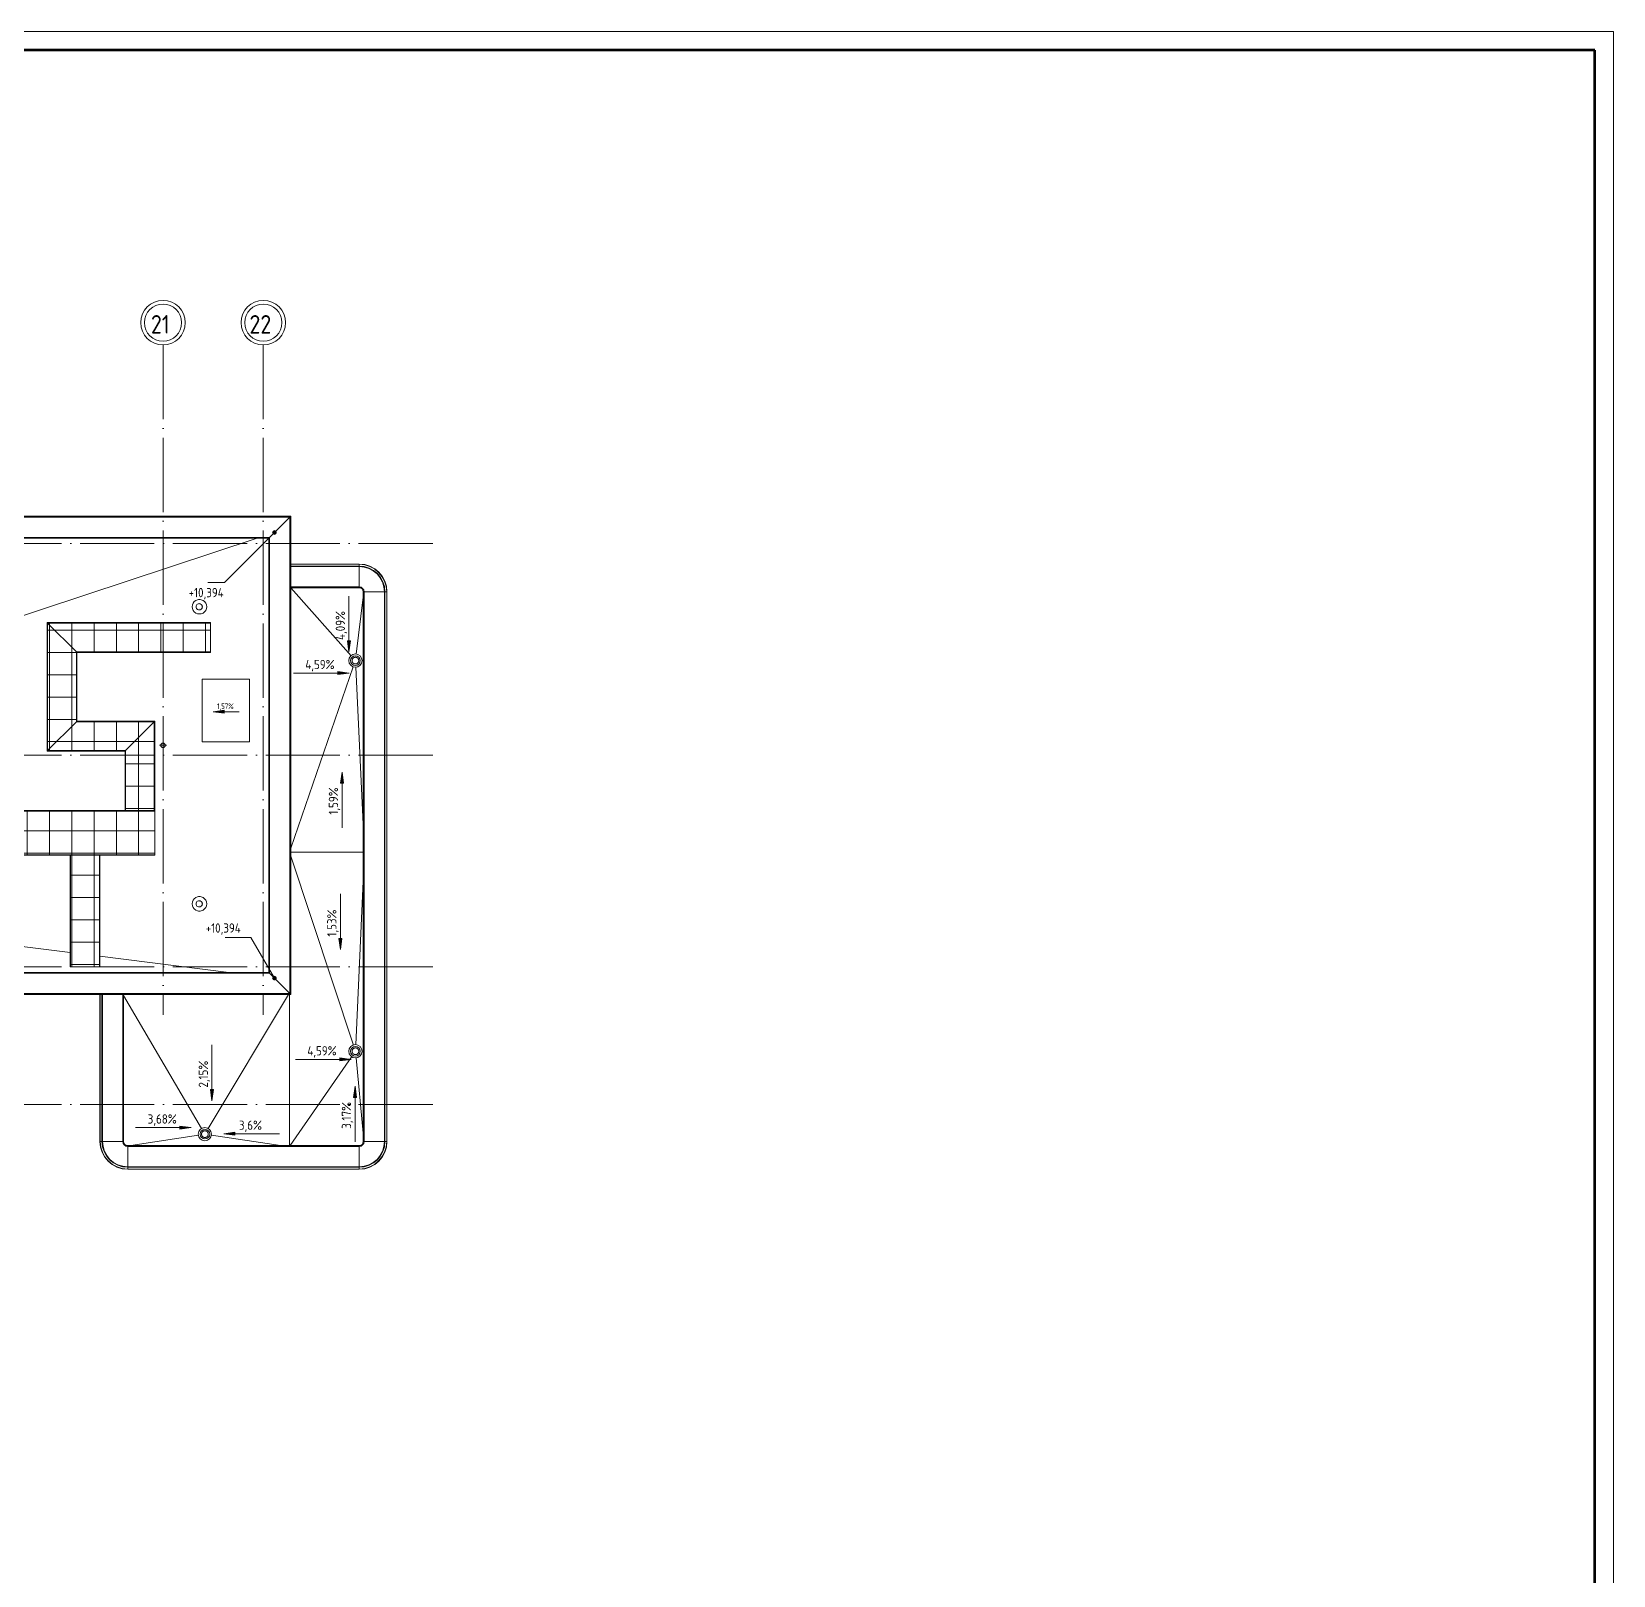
# Model space of a CAD drawing. Header units: millimetres. Extents: x -259793 to 503324, y -44556 to 93494.
# Drawn here: x 460715 to 503324, y 3327 to 44897 of the extents above; entities that cross this region are included whole.
import ezdxf

# ---------------------------------------------------------------- set-up
doc = ezdxf.new("R2010")
doc.units = ezdxf.units.MM
doc.linetypes.add('ADSK_Линия сетки', pattern=[25, 20, -2.5, 0, -2.5])
doc.linetypes.add('ADSK_Осевая', pattern=[14, 10, -2, 0, -2])
for name, color, linetype, lineweight in [('RC-Линии_связи-Адресные', 5, 'Continuous', 30), ('Крыша', 7, 'Continuous', 9), ('Оборудование', 8, 'Continuous', 18), ('Ограждение', 252, 'Continuous', 9), ('Оси', 252, 'Continuous', 9), ('Отметки', 7, 'Continuous', 9), ('ОФ_рамка', 8, 'Continuous', 60), ('Размеры', 7, 'Continuous', 9), ('Стены внутренние', 7, 'Continuous', 18), ('Трубопровод', 7, 'Continuous', 18)]:
    doc.layers.add(name, color=color, linetype=linetype, lineweight=lineweight)
doc.styles.add('GOST Common_1', font='', dxfattribs={"height": 250})
doc.styles.add('GOST Common_2', font='', dxfattribs={"width": 0.9, "height": 250})
doc.styles.add('GOST Common_5', font='', dxfattribs={"width": 0.9, "height": 2.5})
doc.styles.get('GOST Common_1').set_extended_font_data('GOST type B')
doc.styles.get('GOST Common_2').set_extended_font_data('GOST type B')
doc.styles.get('GOST Common_5').set_extended_font_data('GOST 2.304 type A')
pattern_1 = [(0, (-35002.24, 20977.94), (0, 600), []), (90, (-35002.24, 20977.94), (-600, 4e-14), [])]

# ---------------------------------------------------------------- blocks, each defined once
blk = doc.blocks.new('А0')
at = {"layer": 'ОФ_рамка', "color": 0, "linetype": 'Continuous', "lineweight": 5, "ltscale": 100}
for points in [[(341068, -309617), (222168, -309617)], [(341068, -393717), (341068, -309617)]]:
    blk.add_lwpolyline(points, dxfattribs=at)
at = {"layer": 'ОФ_рамка', "color": 0, "linetype": 'Continuous', "ltscale": 100}
for points in [[(340568, -310117), (224168, -310117)], [(340568, -393217), (340568, -310117)]]:
    blk.add_lwpolyline(points, dxfattribs=at)
blk = doc.blocks.new('Кровля Жив')
at = {"layer": 'Ограждение', "true_color": 0x636466}
h = blk.add_hatch(dxfattribs=at)
h.set_pattern_fill('FP_59', color=251, style=0, pattern_type=2)
h.set_pattern_definition([(0, (-24639.7, 20977.94), (0, 600), []), (90, (-24639.73, 20977.94), (-424.264, 3e-14), [])])
h.paths.add_polyline_path([(-13563, 42153), (-13553, 42163), (-13553, 45600), (-13563, 45610), (-13563, 42163)])
h = blk.add_hatch(dxfattribs=at)
h.set_pattern_fill('FP_61', color=251, style=0, pattern_type=2)
h.set_pattern_definition([(0, (-35002.24, 33651.07), (0, 424.264), []), (90, (-35002.24, 33651.07), (-600, 4e-14), [])])
h.paths.add_polyline_path([(-9522, 45600), (-9163, 45600), (-9163, 45610), (-13563, 45610), (-13553, 45600), (-9894, 45600)])
h = blk.add_hatch(dxfattribs=at)
h.set_pattern_fill('FP_18', color=251, style=0, pattern_type=2)
h.set_pattern_definition(pattern_1)
h.paths.add_polyline_path([(-13553, 42163), (-12773, 42943), (-12773, 44820), (-13553, 45600), (-13553, 42202)])
h = blk.add_hatch(dxfattribs=at)
h.set_pattern_fill('FP_18', color=251, style=0, pattern_type=2)
h.set_pattern_definition(pattern_1)
h.paths.add_polyline_path([(-12773, 44820), (-9163, 44820), (-9163, 45600), (-13553, 45600), (-12903, 44950)])
h = blk.add_hatch(dxfattribs=at)
h.set_pattern_fill('FP_60', color=251, style=0, pattern_type=2)
h.set_pattern_definition([(0, (-23525.7, 20977.94), (0, 600), []), (90, (-23525.73, 20977.94), (-424.264, 3e-14), [])])
h.paths.add_polyline_path([(-12773, 42943), (-12763, 42953), (-12763, 44810), (-12773, 44820), (-12773, 42953)])
h = blk.add_hatch(dxfattribs=at)
h.set_pattern_fill('FP_62', color=251, style=0, pattern_type=2)
h.set_pattern_definition([(0, (-35002.24, 32537.07), (0, 424.264), []), (90, (-35002.24, 32537.07), (-600, 4e-14), [])])
h.paths.add_polyline_path([(-9163, 44810), (-9163, 44820), (-12773, 44820), (-12763, 44810), (-9522, 44810)])
h = blk.add_hatch(dxfattribs=at)
h.set_pattern_fill('FP_18', color=251, style=0, pattern_type=2)
h.set_pattern_definition(pattern_1)
h.paths.add_polyline_path([(-12499, 42163), (-11453, 42163), (-10673, 42943), (-12773, 42943), (-13553, 42163), (-13243, 42163)])
h = blk.add_hatch(dxfattribs=at)
h.set_pattern_fill('FP_58', color=251, style=0, pattern_type=2)
h.set_pattern_definition([(0, (-35002.24, 32322.58), (0, 424.264), []), (90, (-35002.24, 32322.6), (-600, 4e-14), [])])
h.paths.add_polyline_path([(-11011, 42943), (-10673, 42943), (-10663, 42953), (-12763, 42953), (-12773, 42943), (-11197, 42943)])
h = blk.add_hatch(dxfattribs=at)
h.set_pattern_fill('FP_18', color=251, style=0, pattern_type=2)
h.set_pattern_definition(pattern_1)
h.paths.add_polyline_path([(-11383, 40548), (-10673, 40548), (-10673, 42943), (-11453, 42163), (-11453, 40548)])
h = blk.add_hatch(dxfattribs=at)
h.set_pattern_fill('FP_56', color=251, style=0, pattern_type=2)
h.set_pattern_definition([(0, (-22475.7, 20977.94), (0, 600), []), (90, (-22475.73, 20977.94), (-424.264, 3e-14), [])])
h.paths.add_polyline_path([(-10673, 40548), (-10663, 40548), (-10663, 42953), (-10673, 42943), (-10673, 40554)])
h = blk.add_hatch(dxfattribs=at)
h.set_pattern_fill('FP_57', color=251, style=0, pattern_type=2)
h.set_pattern_definition([(0, (-35002.24, 31208.58), (0, 424.264), []), (90, (-35002.24, 31208.6), (-600, 4e-14), [])])
h.paths.add_polyline_path([(-12127, 42153), (-11463, 42153), (-11453, 42163), (-13553, 42163), (-13563, 42153), (-12499, 42153)])
h = blk.add_hatch(dxfattribs=at)
h.set_pattern_fill('FP_55', color=251, style=0, pattern_type=2)
h.set_pattern_definition([(0, (-23589.7, 20977.94), (0, 600), []), (90, (-23589.73, 20977.94), (-424.264, 3e-14), [])])
h.paths.add_polyline_path([(-11453, 40548), (-11453, 42163), (-11463, 42153), (-11463, 40548)])
h = blk.add_hatch(dxfattribs=at)
h.set_pattern_fill('FP_25', color=251, style=0, pattern_type=2)
h.set_pattern_definition(pattern_1)
h.paths.add_polyline_path([(-18454, 39358), (-10663, 39358), (-10663, 40538), (-26683, 40538), (-27863, 39358), (-18640, 39358)])
h = blk.add_hatch(dxfattribs=at)
h.set_pattern_fill('FP_26', color=251, style=0, pattern_type=2)
h.set_pattern_definition([(0, (-35002.24, 31120.08), (0, 424.264), []), (90, (-35002.24, 31120.1), (-600, 4e-14), [])])
h.paths.add_polyline_path([(-10825, 40538), (-10663, 40538), (-10663, 40548), (-26673, 40548), (-26683, 40538), (-11011, 40538)])
h = blk.add_hatch(dxfattribs=at)
h.set_pattern_fill('FP_24', color=251, style=0, pattern_type=2)
h.set_pattern_definition([(0, (-35002.24, 29806.08), (0, 424.264), []), (90, (-35002.24, 29806.1), (-600, 4e-14), [])])
h.paths.add_polyline_path([(-10663, 39348), (-10663, 39358), (-27863, 39358), (-27873, 39348), (-11011, 39348)])
h = blk.add_hatch(dxfattribs=at)
h.set_pattern_fill('FP_137', color=251, style=0, pattern_type=2)
h.set_pattern_definition([(0, (-24327.2, 20977.94), (0, 600), []), (90, (-24327.23, 20977.94), (-424.264, 3e-14), [])])
h.paths.add_polyline_path([(-12938, 36338), (-12928, 36338), (-12928, 39348), (-12938, 39348), (-12938, 36510)])
h = blk.add_hatch(dxfattribs=at)
h.set_pattern_fill('FP_25', color=251, style=0, pattern_type=2)
h.set_pattern_definition(pattern_1)
h.paths.add_polyline_path([(-12928, 36338), (-12148, 36338), (-12148, 39348), (-12928, 39348), (-12928, 36510)])
h = blk.add_hatch(dxfattribs=at)
h.set_pattern_fill('FP_136', color=251, style=0, pattern_type=2)
h.set_pattern_definition([(0, (-23213.2, 20977.94), (0, 600), []), (90, (-23213.23, 20977.94), (-424.264, 3e-14), [])])
h.paths.add_polyline_path([(-12138, 36338), (-12138, 39348), (-12148, 39348), (-12148, 36338)])
at = {"layer": 'Отметки', "true_color": 0x636466}
h = blk.add_hatch(color=251, dxfattribs=at)
edge = h.paths.add_edge_path()
edge.add_arc((-7438, 48038), 50, 0, 360)
h = blk.add_hatch(color=251, dxfattribs=at)
edge = h.paths.add_edge_path()
edge.add_arc((-7438, 36038), 50, 0, 360)
at = {"layer": 'Размеры', "true_color": 0x636466}
for points in [[(-5430, 44823), (-5390, 45123), (-5469, 45123)], [(-5427, 44252), (-5727, 44291), (-5727, 44212)], [(-9092, 43209), (-8792, 43170), (-8792, 43249)], [(-9092, 43209), (-8792, 43170), (-8792, 43249)], [(-5617, 41587), (-5657, 41287), (-5578, 41287)], [(-5661, 36804), (-5621, 37104), (-5700, 37104)], [(-5372, 33849), (-5672, 33889), (-5672, 33810)], [(-9121, 32737), (-9081, 33037), (-9160, 33037)], [(-5266, 33127), (-5306, 32827), (-5227, 32827)], [(-9682, 32012), (-9982, 32052), (-9982, 31973)], [(-8804, 31845), (-8504, 31806), (-8504, 31885)]]:
    blk.add_hatch(color=251, dxfattribs=at).paths.add_polyline_path(points)
at = {"layer": 'Крыша', "color": 251, "true_color": 0x636466}
for p, q in [((-7905, 47884), (-22641, 43021)), ((-5374, 44720), (-7000, 46548)), ((-5234, 44763), (-5044, 46296)), ((-5044, 46296), (-5044, 46296)), ((-7000, 39533), (-5313, 44421)), ((-5044, 40183), (-5248, 44412)), ((-9386, 42401), (-9386, 44088)), ((-9386, 44088), (-8109, 44088)), ((-8109, 44088), (-8109, 42401)), ((-8109, 42401), (-9386, 42401)), ((-5044, 40183), (-5044, 40183)), ((-7000, 39429), (-5044, 39429)), ((-7000, 39319), (-7000, 39319)), ((-7000, 39319), (-5312, 34236)), ((-5044, 38645), (-5248, 34245)), ((-12938, 36728), (-18938, 37481)), ((-12138, 36628), (-8667, 36192)), ((-8667, 36192), (-8667, 36192)), ((-9400, 31989), (-11500, 35574)), ((-7058, 35600), (-9220, 31988)), ((-7036, 31526), (-7036, 35600)), ((-5356, 33923), (-7011, 31526)), ((-5239, 33893), (-5044, 31867)), ((-5044, 31867), (-5239, 33893)), ((-9485, 31809), (-11303, 31526)), ((-7274, 31526), (-9137, 31810))]:
    blk.add_line(p, q, dxfattribs=at)
at = {"layer": 'Оборудование', "color": 251, "true_color": 0x636466}
for p, q in [((-9463, 46123), (-9465, 46123)), ((-9462, 46088), (-9463, 46088)), ((-9458, 46233), (-9458, 46233)), ((-9465, 45953), (-9463, 45953)), ((-9463, 45988), (-9462, 45988)), ((-9458, 45843), (-9458, 45843)), ((-9463, 38123), (-9465, 38123)), ((-9465, 37953), (-9463, 37953)), ((-9462, 38088), (-9463, 38088)), ((-9463, 37988), (-9462, 37988)), ((-9458, 38233), (-9458, 38233)), ((-9458, 37843), (-9458, 37843))]:
    blk.add_line(p, q, dxfattribs=at)
at = {"layer": 'Оборудование', "color": 251, "true_color": 0x636466, "flags": 128}
for points in [[(-5166, 44588), (-5166, 44592), (-5166, 44595), (-5167, 44599), (-5167, 44603), (-5168, 44606), (-5169, 44610), (-5170, 44613), (-5171, 44616), (-5172, 44620), (-5173, 44623), (-5175, 44626), (-5176, 44630), (-5178, 44633), (-5180, 44636), (-5182, 44639), (-5184, 44642), (-5186, 44645), (-5188, 44647), (-5191, 44650), (-5193, 44653), (-5196, 44655), (-5199, 44657), (-5201, 44660), (-5204, 44662), (-5207, 44664), (-5210, 44666), (-5214, 44667), (-5217, 44669), (-5220, 44671), (-5223, 44672), (-5227, 44673), (-5230, 44674), (-5234, 44675), (-5237, 44676), (-5241, 44677), (-5244, 44677), (-5248, 44678), (-5251, 44678), (-5255, 44678), (-5259, 44678), (-5262, 44678), (-5266, 44678), (-5269, 44677), (-5273, 44676), (-5276, 44676), (-5280, 44675), (-5283, 44674), (-5287, 44673), (-5290, 44671), (-5293, 44670), (-5297, 44668), (-5300, 44667), (-5303, 44665), (-5306, 44663), (-5309, 44661), (-5312, 44659), (-5314, 44656), (-5317, 44654), (-5320, 44652), (-5322, 44649), (-5325, 44646), (-5327, 44643), (-5329, 44641), (-5331, 44638), (-5333, 44635), (-5335, 44631), (-5336, 44628), (-5338, 44625), (-5339, 44622), (-5341, 44618), (-5342, 44615), (-5343, 44611), (-5344, 44608), (-5344, 44604), (-5345, 44601), (-5345, 44597), (-5346, 44594), (-5346, 44590), (-5346, 44588)], [(-5346, 44588), (-5346, 44585), (-5346, 44581), (-5345, 44577), (-5345, 44574), (-5344, 44570), (-5343, 44567), (-5342, 44563), (-5341, 44560), (-5340, 44557), (-5339, 44553), (-5337, 44550), (-5336, 44547), (-5334, 44544), (-5332, 44540), (-5330, 44537), (-5328, 44535), (-5326, 44532), (-5323, 44529), (-5321, 44526), (-5319, 44524), (-5316, 44521), (-5313, 44519), (-5310, 44517), (-5307, 44515), (-5304, 44513), (-5301, 44511), (-5298, 44509), (-5295, 44507), (-5292, 44506), (-5288, 44504), (-5285, 44503), (-5282, 44502), (-5278, 44501), (-5275, 44500), (-5271, 44500), (-5268, 44499), (-5264, 44499), (-5260, 44498), (-5257, 44498), (-5253, 44498), (-5250, 44499), (-5246, 44499), (-5243, 44499), (-5239, 44500), (-5236, 44501), (-5232, 44502), (-5229, 44503), (-5225, 44504), (-5222, 44505), (-5219, 44506), (-5215, 44508), (-5212, 44510), (-5209, 44512), (-5206, 44513), (-5203, 44516), (-5200, 44518), (-5197, 44520), (-5195, 44522), (-5192, 44525), (-5190, 44528), (-5187, 44530), (-5185, 44533), (-5183, 44536), (-5181, 44539), (-5179, 44542), (-5177, 44545), (-5175, 44548), (-5174, 44551), (-5173, 44555), (-5171, 44558), (-5170, 44562), (-5169, 44565), (-5168, 44568), (-5168, 44572), (-5167, 44576), (-5167, 44579), (-5166, 44583), (-5166, 44586), (-5166, 44588)], [(-5166, 34068), (-5166, 34072), (-5166, 34075), (-5167, 34079), (-5167, 34083), (-5168, 34086), (-5169, 34090), (-5169, 34093), (-5171, 34096), (-5172, 34100), (-5173, 34103), (-5175, 34106), (-5176, 34110), (-5178, 34113), (-5180, 34116), (-5182, 34119), (-5184, 34122), (-5186, 34125), (-5188, 34127), (-5191, 34130), (-5193, 34133), (-5196, 34135), (-5199, 34137), (-5201, 34140), (-5204, 34142), (-5207, 34144), (-5210, 34146), (-5213, 34147), (-5217, 34149), (-5220, 34151), (-5223, 34152), (-5227, 34153), (-5230, 34154), (-5234, 34155), (-5237, 34156), (-5241, 34157), (-5244, 34157), (-5248, 34158), (-5251, 34158), (-5255, 34158), (-5258, 34158), (-5262, 34158), (-5266, 34158), (-5269, 34157), (-5273, 34156), (-5276, 34156), (-5280, 34155), (-5283, 34154), (-5287, 34153), (-5290, 34151), (-5293, 34150), (-5296, 34148), (-5300, 34147), (-5303, 34145), (-5306, 34143), (-5309, 34141), (-5312, 34139), (-5314, 34136), (-5317, 34134), (-5320, 34132), (-5322, 34129), (-5324, 34126), (-5327, 34123), (-5329, 34121), (-5331, 34118), (-5333, 34115), (-5335, 34111), (-5336, 34108), (-5338, 34105), (-5339, 34102), (-5341, 34098), (-5342, 34095), (-5343, 34091), (-5344, 34088), (-5344, 34084), (-5345, 34081), (-5345, 34077), (-5346, 34074), (-5346, 34070), (-5346, 34068)], [(-5346, 34068), (-5346, 34065), (-5345, 34061), (-5345, 34057), (-5345, 34054), (-5344, 34050), (-5343, 34047), (-5342, 34043), (-5341, 34040), (-5340, 34037), (-5339, 34033), (-5337, 34030), (-5336, 34027), (-5334, 34024), (-5332, 34020), (-5330, 34017), (-5328, 34015), (-5326, 34012), (-5323, 34009), (-5321, 34006), (-5318, 34004), (-5316, 34001), (-5313, 33999), (-5310, 33997), (-5307, 33995), (-5304, 33993), (-5301, 33991), (-5298, 33989), (-5295, 33987), (-5292, 33986), (-5288, 33984), (-5285, 33983), (-5282, 33982), (-5278, 33981), (-5275, 33980), (-5271, 33980), (-5268, 33979), (-5264, 33979), (-5260, 33978), (-5257, 33978), (-5253, 33978), (-5250, 33979), (-5246, 33979), (-5242, 33979), (-5239, 33980), (-5235, 33981), (-5232, 33982), (-5229, 33983), (-5225, 33984), (-5222, 33985), (-5218, 33986), (-5215, 33988), (-5212, 33990), (-5209, 33992), (-5206, 33993), (-5203, 33996), (-5200, 33998), (-5197, 34000), (-5195, 34002), (-5192, 34005), (-5190, 34008), (-5187, 34010), (-5185, 34013), (-5183, 34016), (-5181, 34019), (-5179, 34022), (-5177, 34025), (-5175, 34028), (-5174, 34031), (-5172, 34035), (-5171, 34038), (-5170, 34042), (-5169, 34045), (-5168, 34048), (-5167, 34052), (-5167, 34056), (-5166, 34059), (-5166, 34063), (-5166, 34066), (-5166, 34068)], [(-9221, 31836), (-9221, 31840), (-9221, 31843), (-9222, 31847), (-9222, 31851), (-9223, 31854), (-9224, 31858), (-9224, 31861), (-9225, 31864), (-9227, 31868), (-9228, 31871), (-9229, 31874), (-9231, 31878), (-9233, 31881), (-9235, 31884), (-9237, 31887), (-9239, 31890), (-9241, 31893), (-9243, 31895), (-9246, 31898), (-9248, 31901), (-9251, 31903), (-9254, 31905), (-9256, 31908), (-9259, 31910), (-9262, 31912), (-9265, 31914), (-9268, 31915), (-9272, 31917), (-9275, 31919), (-9278, 31920), (-9282, 31921), (-9285, 31922), (-9288, 31923), (-9292, 31924), (-9296, 31925), (-9299, 31925), (-9303, 31926), (-9306, 31926), (-9310, 31926), (-9313, 31926), (-9317, 31926), (-9321, 31926), (-9324, 31925), (-9328, 31924), (-9331, 31924), (-9335, 31923), (-9338, 31922), (-9342, 31921), (-9345, 31919), (-9348, 31918), (-9351, 31916), (-9355, 31915), (-9358, 31913), (-9361, 31911), (-9364, 31909), (-9367, 31907), (-9369, 31904), (-9372, 31902), (-9375, 31900), (-9377, 31897), (-9379, 31894), (-9382, 31891), (-9384, 31889), (-9386, 31886), (-9388, 31883), (-9390, 31879), (-9391, 31876), (-9393, 31873), (-9394, 31870), (-9395, 31866), (-9397, 31863), (-9398, 31859), (-9398, 31856), (-9399, 31852), (-9400, 31849), (-9400, 31845), (-9401, 31842), (-9401, 31838), (-9401, 31836)], [(-9401, 31836), (-9401, 31833), (-9400, 31829), (-9400, 31825), (-9400, 31822), (-9399, 31818), (-9398, 31815), (-9397, 31811), (-9396, 31808), (-9395, 31805), (-9394, 31801), (-9392, 31798), (-9391, 31795), (-9389, 31792), (-9387, 31788), (-9385, 31785), (-9383, 31783), (-9381, 31780), (-9378, 31777), (-9376, 31774), (-9373, 31772), (-9371, 31769), (-9368, 31767), (-9365, 31765), (-9362, 31763), (-9359, 31761), (-9356, 31759), (-9353, 31757), (-9350, 31755), (-9347, 31754), (-9343, 31752), (-9340, 31751), (-9337, 31750), (-9333, 31749), (-9330, 31748), (-9326, 31748), (-9323, 31747), (-9319, 31747), (-9315, 31746), (-9312, 31746), (-9308, 31746), (-9305, 31747), (-9301, 31747), (-9297, 31747), (-9294, 31748), (-9290, 31749), (-9287, 31750), (-9283, 31751), (-9280, 31752), (-9277, 31753), (-9273, 31754), (-9270, 31756), (-9267, 31758), (-9264, 31760), (-9261, 31761), (-9258, 31764), (-9255, 31766), (-9252, 31768), (-9250, 31770), (-9247, 31773), (-9245, 31776), (-9242, 31778), (-9240, 31781), (-9238, 31784), (-9236, 31787), (-9234, 31790), (-9232, 31793), (-9230, 31796), (-9229, 31799), (-9227, 31803), (-9226, 31806), (-9225, 31810), (-9224, 31813), (-9223, 31816), (-9222, 31820), (-9222, 31824), (-9221, 31827), (-9221, 31831), (-9221, 31834), (-9221, 31836)]]:
    blk.add_lwpolyline(points, dxfattribs=at)
at = {"layer": 'Оборудование', "color": 251, "true_color": 0x636466}
for centre, radius, start, end in [((-5256, 44588), 178, 0, 180), ((-5256, 44588), 178, 180, 0), ((-5256, 44588), 130, 0, 180), ((-5256, 44588), 130, 180, 0), ((-5256, 34068), 178, 0, 180), ((-5256, 34068), 130, 0, 180), ((-5256, 34068), 178, 180, 0), ((-5256, 34068), 130, 180, 0), ((-9311, 31836), 178, 0, 180), ((-9311, 31836), 130, 0, 180), ((-9311, 31836), 178, 180, 0), ((-9311, 31836), 130, 180, 0)]:
    blk.add_arc(centre, radius, start, end, dxfattribs=at)
for centre, major_axis, start_param, end_param in [((-9458, 46038), (0, 195), 4.712389, 7.853982), ((-9458, 46038), (0, 195), 1.570796, 4.712389), ((-9465, 46038), (0, 85), 4.712389, 7.853982), ((-9465, 46038), (0, 85), 1.570796, 4.712389), ((-9458, 46038), (0, 195), 6.162355, 6.404016), ((-9463, 46038), (0, 85), 4.712389, 6.457718), ((-9463, 46038), (0, 85), 2.96706, 4.712389), ((-9458, 46038), (0, 195), 3.020762, 3.262423), ((-9458, 38038), (0, 195), 4.712389, 7.853982), ((-9458, 38038), (0, 195), 1.570796, 4.712389), ((-9465, 38038), (0, 85), 4.712389, 7.853982), ((-9465, 38038), (0, 85), 1.570796, 4.712389), ((-9458, 38038), (0, 195), 6.162355, 6.404016), ((-9463, 38038), (0, 85), 4.712389, 6.457718), ((-9463, 38038), (0, 85), 2.96706, 4.712389), ((-9458, 38038), (0, 195), 3.020762, 3.262423)]:
    blk.add_ellipse(centre, major_axis=major_axis, ratio=0.999886, start_param=start_param, end_param=end_param, dxfattribs=at)
at = {"layer": 'Ограждение', "color": 251, "true_color": 0x636466}
for p, q in [((-7000, 48476), (-62076, 48476)), ((-7021, 48455), (-62055, 48455)), ((-7021, 48455), (-7571, 47905)), ((-7571, 47905), (-7021, 48455)), ((-7000, 48476), (-7021, 48455)), ((-7021, 48455), (-7000, 48476)), ((-7021, 35621), (-7021, 48455)), ((-7000, 35600), (-7000, 48476)), ((-7571, 47905), (-61505, 47905)), ((-7592, 47884), (-61484, 47884)), ((-7571, 47905), (-7592, 47884)), ((-7592, 47884), (-7571, 47905)), ((-7592, 36192), (-7592, 47884)), ((-7571, 36171), (-7571, 47905)), ((-5156, 47189), (-7000, 47189)), ((-5156, 47182), (-7000, 47182)), ((-5156, 47135), (-7000, 47135)), ((-5156, 47121), (-7000, 47121)), ((-5156, 47182), (-5156, 47189)), ((-5156, 47135), (-5156, 47182)), ((-5156, 47121), (-5156, 47135)), ((-5156, 46573), (-5156, 47121)), ((-5156, 46573), (-7000, 46573)), ((-5156, 46552), (-7000, 46552)), ((-5156, 46552), (-5156, 46573)), ((-5044, 46440), (-5023, 46440)), ((-5044, 31638), (-5044, 46440)), ((-5023, 46440), (-4475, 46440)), ((-5023, 31638), (-5023, 46440)), ((-4475, 46440), (-4461, 46440)), ((-4475, 31638), (-4475, 46440)), ((-4461, 46440), (-4414, 46440)), ((-4461, 31638), (-4461, 46440)), ((-4414, 46440), (-4407, 46440)), ((-4414, 31638), (-4414, 46440)), ((-4407, 31638), (-4407, 46440)), ((-13563, 42153), (-13563, 45610)), ((-13553, 45600), (-13563, 45610)), ((-13563, 45610), (-9163, 45610)), ((-13553, 42163), (-13553, 45600)), ((-12773, 44820), (-13553, 45600)), ((-13553, 45600), (-9163, 45600)), ((-9163, 45610), (-9163, 45600)), ((-9163, 45600), (-9163, 44820)), ((-12773, 42943), (-12773, 44820)), ((-12763, 44810), (-12773, 44820)), ((-12773, 44820), (-9163, 44820)), ((-12763, 42953), (-12763, 44810)), ((-12763, 44810), (-9163, 44810)), ((-9163, 44820), (-9163, 44810)), ((-12773, 42943), (-13553, 42163)), ((-12763, 42953), (-12773, 42943)), ((-10673, 42943), (-12773, 42943)), ((-10663, 42953), (-12763, 42953)), ((-10673, 42943), (-11453, 42163)), ((-10663, 42953), (-10673, 42943)), ((-10673, 40548), (-10673, 42943)), ((-10663, 40548), (-10663, 42953)), ((-13553, 42163), (-13563, 42153)), ((-11463, 42153), (-13563, 42153)), ((-11453, 42163), (-13553, 42163)), ((-11453, 42163), (-11463, 42153)), ((-11463, 40548), (-11463, 42153)), ((-11453, 40548), (-11453, 42163)), ((-10663, 40538), (-26683, 40538)), ((-11463, 40548), (-14477, 40548)), ((-11453, 40548), (-11463, 40548)), ((-10673, 40548), (-11453, 40548)), ((-10663, 40548), (-10673, 40548)), ((-10663, 40548), (-10663, 40538)), ((-10663, 40538), (-10663, 39358)), ((-10663, 39358), (-27863, 39358)), ((-12938, 39348), (-18938, 39348)), ((-12938, 39348), (-12928, 39348)), ((-12938, 39348), (-12938, 36338)), ((-12928, 39348), (-12148, 39348)), ((-12928, 39348), (-12928, 36338)), ((-12148, 39348), (-12138, 39348)), ((-12148, 39348), (-12148, 36338)), ((-10663, 39348), (-12138, 39348)), ((-12138, 39348), (-12138, 36338)), ((-10663, 39358), (-10663, 39348)), ((-12928, 36338), (-12938, 36338)), ((-12148, 36338), (-12928, 36338)), ((-12138, 36338), (-12148, 36338)), ((-31342, 36192), (-7592, 36192)), ((-31321, 36171), (-7571, 36171)), ((-7571, 36171), (-7592, 36192)), ((-7592, 36192), (-7571, 36171)), ((-7021, 35621), (-7571, 36171)), ((-7571, 36171), (-7021, 35621)), ((-30771, 35621), (-7021, 35621)), ((-30750, 35600), (-7000, 35600)), ((-12137, 35600), (-12137, 31638)), ((-12130, 35600), (-12130, 31638)), ((-12083, 35600), (-12083, 31638)), ((-12069, 35600), (-12069, 31638)), ((-11521, 35600), (-11521, 31638)), ((-11500, 35600), (-11500, 31638)), ((-7000, 35600), (-7021, 35621)), ((-7021, 35621), (-7000, 35600)), ((-12130, 31638), (-12137, 31638)), ((-12083, 31638), (-12130, 31638)), ((-12069, 31638), (-12083, 31638)), ((-11521, 31638), (-12069, 31638)), ((-11500, 31638), (-11521, 31638)), ((-5044, 31638), (-5023, 31638)), ((-5023, 31638), (-4475, 31638)), ((-4475, 31638), (-4461, 31638)), ((-4461, 31638), (-4414, 31638)), ((-4414, 31638), (-4407, 31638)), ((-11388, 31526), (-5156, 31526)), ((-11388, 31526), (-11388, 31505)), ((-11388, 31505), (-5156, 31505)), ((-11388, 31505), (-11388, 30957)), ((-5156, 31526), (-5156, 31505)), ((-5156, 31505), (-5156, 30957)), ((-11388, 30957), (-5156, 30957)), ((-11388, 30957), (-11388, 30943)), ((-11388, 30943), (-5156, 30943)), ((-11388, 30943), (-11388, 30896)), ((-11388, 30896), (-5156, 30896)), ((-11388, 30896), (-11388, 30889)), ((-11388, 30889), (-5156, 30889)), ((-5156, 30957), (-5156, 30943)), ((-5156, 30943), (-5156, 30896)), ((-5156, 30896), (-5156, 30889))]:
    blk.add_line(p, q, dxfattribs=at)
for centre, radius, start, end in [((-5156, 46440), 749, 0, 90), ((-5156, 46440), 742, 0, 90), ((-5156, 46440), 695, 0, 90), ((-5156, 46440), 681, 0, 90), ((-5156, 46440), 133, 0, 90), ((-5156, 46440), 112, 0, 90), ((-11388, 31638), 749, 180, 270), ((-11388, 31638), 742, 180, 270), ((-11388, 31638), 695, 180, 270), ((-11388, 31638), 681, 180, 270), ((-11388, 31638), 133, 180, 270), ((-11388, 31638), 112, 180, 270), ((-5156, 31638), 133, 270, 0), ((-5156, 31638), 681, 270, 0), ((-5156, 31638), 695, 270, 0), ((-5156, 31638), 742, 270, 0), ((-5156, 31638), 749, 270, 0), ((-5156, 31638), 112, 270, 0)]:
    blk.add_arc(centre, radius, start, end, dxfattribs=at)
at = {"layer": 'Оси', "color": 251, "linetype": 'ADSK_Линия сетки', "ltscale": 100, "true_color": 0x636466}
for p, q in [((-10438, 53089), (-10438, 35053)), ((-7738, 53089), (-7738, 35053)), ((-3173, 47738), (-75410, 47738)), ((-3173, 42038), (-75410, 42038)), ((-3173, 36338), (-75410, 36338)), ((-3173, 32638), (-75410, 32638))]:
    blk.add_line(p, q, dxfattribs=at)
at = {"layer": 'Оси', "color": 251, "lineweight": 20, "true_color": 0x636466}
for centre, radius, start, end in [((-10438, 53689), 600, 0, 180), ((-10438, 53689), 500, 0, 180), ((-7738, 53689), 600, 0, 180), ((-7738, 53689), 500, 0, 180), ((-10438, 53689), 600, 180, 0), ((-10438, 53689), 500, 180, 0), ((-7738, 53689), 600, 180, 0), ((-7738, 53689), 500, 180, 0)]:
    blk.add_arc(centre, radius, start, end, dxfattribs=at)
at = {"layer": 'Отметки', "color": 251, "lineweight": 20, "true_color": 0x636466}
for p, q in [((-7438, 48038), (-8783, 46694)), ((-8783, 46694), (-9229, 46694)), ((-8072, 37136), (-8769, 37136)), ((-7438, 36038), (-8072, 37136))]:
    blk.add_line(p, q, dxfattribs=at)
at = {"layer": 'Отметки', "color": 251, "true_color": 0x636466}
for centre in [(-7438, 48038), (-7438, 36038)]:
    blk.add_circle(centre, 50, dxfattribs=at)
at = {"layer": 'Размеры', "color": 251, "lineweight": 20, "true_color": 0x636466}
for p, q in [((-5430, 46323), (-5430, 44823)), ((-6927, 44252), (-5427, 44252)), ((-8392, 43209), (-9092, 43209)), ((-8392, 43209), (-9092, 43209)), ((-5617, 40087), (-5617, 41587)), ((-5661, 38304), (-5661, 36804)), ((-9121, 34237), (-9121, 32737)), ((-6872, 33849), (-5372, 33849)), ((-5266, 31627), (-5266, 33127)), ((-11182, 32012), (-9682, 32012)), ((-7304, 31845), (-8804, 31845))]:
    blk.add_line(p, q, dxfattribs=at)
at = {"layer": 'Размеры', "color": 251, "true_color": 0x636466}
for p, q in [((-5390, 45123), (-5469, 45123)), ((-5469, 45123), (-5430, 44823)), ((-5430, 44823), (-5390, 45123)), ((-5427, 44252), (-5727, 44291)), ((-5727, 44291), (-5727, 44212)), ((-5727, 44212), (-5427, 44252)), ((-8792, 43249), (-9092, 43209)), ((-8792, 43249), (-9092, 43209)), ((-9092, 43209), (-8792, 43170)), ((-9092, 43209), (-8792, 43170)), ((-8792, 43170), (-8792, 43249)), ((-8792, 43170), (-8792, 43249)), ((-5617, 41587), (-5657, 41287)), ((-5578, 41287), (-5617, 41587)), ((-5657, 41287), (-5578, 41287)), ((-5621, 37104), (-5700, 37104)), ((-5700, 37104), (-5661, 36804)), ((-5661, 36804), (-5621, 37104)), ((-5372, 33849), (-5672, 33889)), ((-5672, 33889), (-5672, 33810)), ((-5672, 33810), (-5372, 33849)), ((-9081, 33037), (-9160, 33037)), ((-9160, 33037), (-9121, 32737)), ((-9121, 32737), (-9081, 33037)), ((-5266, 33127), (-5306, 32827)), ((-5306, 32827), (-5227, 32827)), ((-5227, 32827), (-5266, 33127)), ((-9682, 32012), (-9982, 32052)), ((-9982, 32052), (-9982, 31973)), ((-9982, 31973), (-9682, 32012)), ((-8504, 31885), (-8804, 31845)), ((-8804, 31845), (-8504, 31806)), ((-8504, 31806), (-8504, 31885))]:
    blk.add_line(p, q, dxfattribs=at)
at = {"layer": 'Стены внутренние', "color": 251, "true_color": 0x636466}
for p, q in [((-9388, 44090), (-8107, 44090)), ((-9388, 44090), (-9388, 42399)), ((-9386, 44088), (-9388, 44088)), ((-8107, 44088), (-8109, 44088)), ((-8107, 42399), (-8107, 44090)), ((-9388, 42401), (-9386, 42401)), ((-8107, 42399), (-9388, 42399)), ((-8109, 42401), (-8109, 42399))]:
    blk.add_line(p, q, dxfattribs=at)
at = {"layer": 'Трубопровод', "color": 251, "linetype": 'ADSK_Осевая', "true_color": 0x636466}
for p, q in [((-10538, 42308), (-10338, 42308)), ((-10438, 42208), (-10438, 42408))]:
    blk.add_line(p, q, dxfattribs=at)
at = {"layer": 'Трубопровод', "color": 251, "true_color": 0x636466}
for start, end in [(0, 180), (180, 0)]:
    blk.add_arc((-10438, 42308), 61, start, end, dxfattribs=at)
at = {"layer": 'Оси', "color": 251, "true_color": 0x636466, "style": 'GOST Common_1', "width": 0.9}
for s, p in [('21', (-10765, 53393)), ('22', (-8110, 53393))]:
    blk.add_text(s, height=500, dxfattribs=at).set_placement(p)
at = {"layer": 'Отметки', "color": 251, "true_color": 0x636466, "style": 'GOST Common_2', "width": 0.9}
for p in [(-9748, 46294), (-9288, 37262)]:
    blk.add_text('+10,394', height=250, dxfattribs=at).set_placement(p)
at = {"layer": 'Размеры', "color": 251, "true_color": 0x636466, "width": 0.9}
for s, height, rotation, style, p in [('4,09%%%', 250, 90, 'GOST Common_2', (-5537, 45143)), ('4,59%%%', 250, 360, 'GOST Common_2', (-6607, 44358)), ('1,57%%%', 150, 360, 'GOST Common_5', (-8981, 43285)), ('1,57%%%', 150, 360, 'GOST Common_5', (-8981, 43285)), ('1,59%%%', 250, 90, 'GOST Common_2', (-5724, 40440)), ('1,53%%%', 250, 90, 'GOST Common_2', (-5767, 37156)), ('4,59%%%', 250, 360, 'GOST Common_2', (-6552, 33956)), ('2,15%%%', 250, 90, 'GOST Common_2', (-9228, 33090)), ('3,17%%%', 250, 90, 'GOST Common_2', (-5373, 31980)), ('3,6%%%', 250, 360, 'GOST Common_2', (-8394, 31952))]:
    blk.add_text(s, height=height, rotation=rotation, dxfattribs=dict(at, style=style)).set_placement(p)
at = {"layer": 'Размеры', "color": 251, "true_color": 0x636466, "style": 'GOST Common_2', "width": 0.9}
blk.add_text('3,68%%%', height=250, dxfattribs=at).set_placement((-10851, 32119))

msp = doc.modelspace()

# ---------------------------------------------------------------- block references
at = {"layer": 'RC-Линии_связи-Адресные', "color": 104}
msp.add_blockref('Кровля Жив', (474693.26029, -16627.62183), dxfattribs=at)
at = {"layer": 'ОФ_рамка', "color": 0, "lineweight": -2}
msp.add_blockref('А0', (162256.08752, 354514.12136), dxfattribs=at)

doc.saveas('drawing.dxf')
